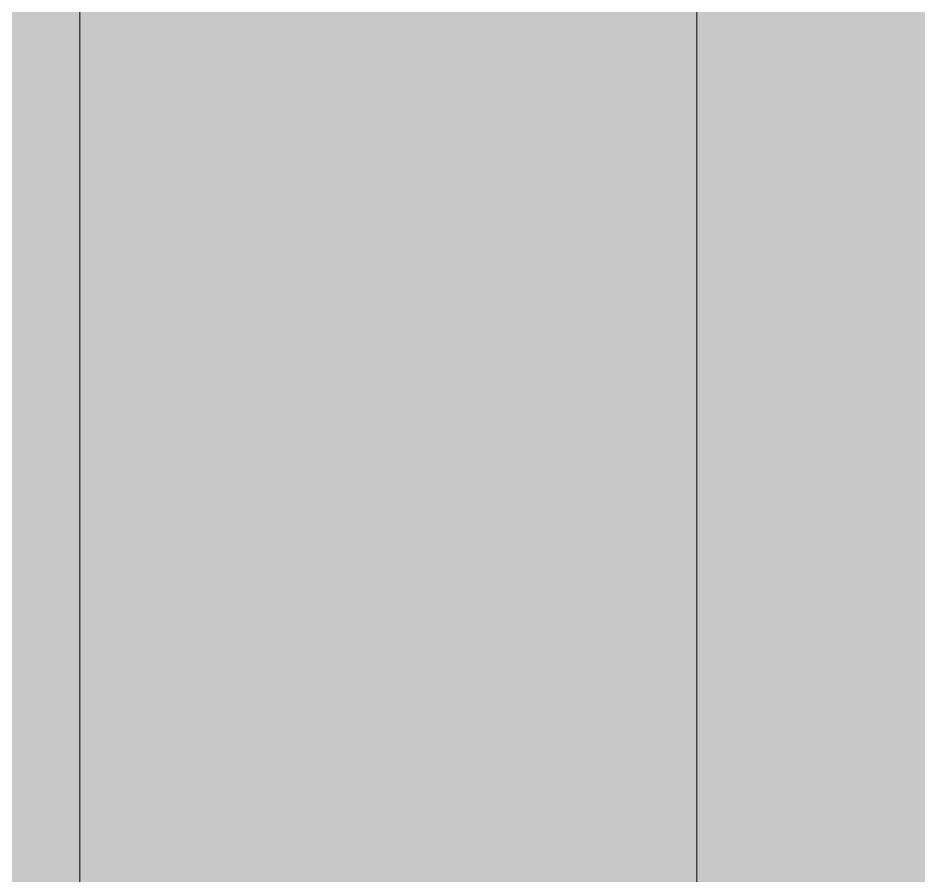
# Model space of a CAD drawing. Header units: millimetres. Extents: x 855 to 55508, y -2517 to 10900.
# Drawn here: x 27997.89 to 28027.1, y 545.35 to 573.16 of the extents above; entities that cross this region are included whole.
import ezdxf

# ---------------------------------------------------------------- set-up
doc = ezdxf.new("R2010")
doc.units = ezdxf.units.MM
doc.layers.add('I-FURN-2', color=7, linetype='Continuous', lineweight=9, true_color=0x929daf)
doc.layers.add('I-FURN-5', color=7, linetype='Continuous', lineweight=9, true_color=0x677d9f, transparency=0.7)
doc.layers.add('I-WALL', color=7, linetype='Continuous', lineweight=9)

# ---------------------------------------------------------------- blocks, each defined once
blk = doc.blocks.new('Bed - Small Sizes - 1_118-25585773-Развертка 1_68-2')
at = {"layer": 'I-FURN-5'}
h = blk.add_hatch(color=256, dxfattribs=at)
h.paths.add_polyline_path([(-9081.605, 330), (-8917.626, 330), (-8917.626, 600), (-9176.319, 600), (-9176.319, 348.53), (-9170.879, 330), (-9121.234, 330)])
h.paths.add_polyline_path([(-8490.229, 330), (-8397.658, 330), (-8219.291, 600), (-8517.626, 600), (-8517.626, 330)])
h.paths.add_polyline_path([(-8897.626, 330), (-8737.626, 330), (-8737.626, 600), (-8897.626, 600), (-8897.626, 482.728)])
h.paths.add_polyline_path([(-8717.626, 330), (-8537.626, 330), (-8537.626, 600), (-8717.626, 600), (-8717.626, 482.728)])
h = blk.add_hatch(color=256, dxfattribs=at)
h.paths.add_polyline_path([(-8897.626, 330), (-8897.626, 600), (-8917.626, 600), (-8917.626, 330), (-8901.523, 330)])
h.paths.add_polyline_path([(-8737.626, 330), (-8717.626, 330), (-8717.626, 600), (-8737.626, 600), (-8737.626, 482.728)])
h.paths.add_polyline_path([(-8517.626, 330), (-8517.626, 600), (-8537.626, 600), (-8537.626, 330), (-8521.523, 330)])

msp = doc.modelspace()

# ---------------------------------------------------------------- linework, layer by layer
at = {"layer": 'I-WALL'}
for p, q in [((27999.897, 257.919), (27999.897, 627.919)), ((28019.897, 627.919), (28019.897, 257.919))]:
    msp.add_line(p, q, dxfattribs=at)

# ---------------------------------------------------------------- block references
at = {"layer": 'I-FURN-2'}
msp.add_blockref('Bed - Small Sizes - 1_118-25585773-Развертка 1_68-2', (36917.524, 0), dxfattribs=at)

doc.saveas('drawing.dxf')
